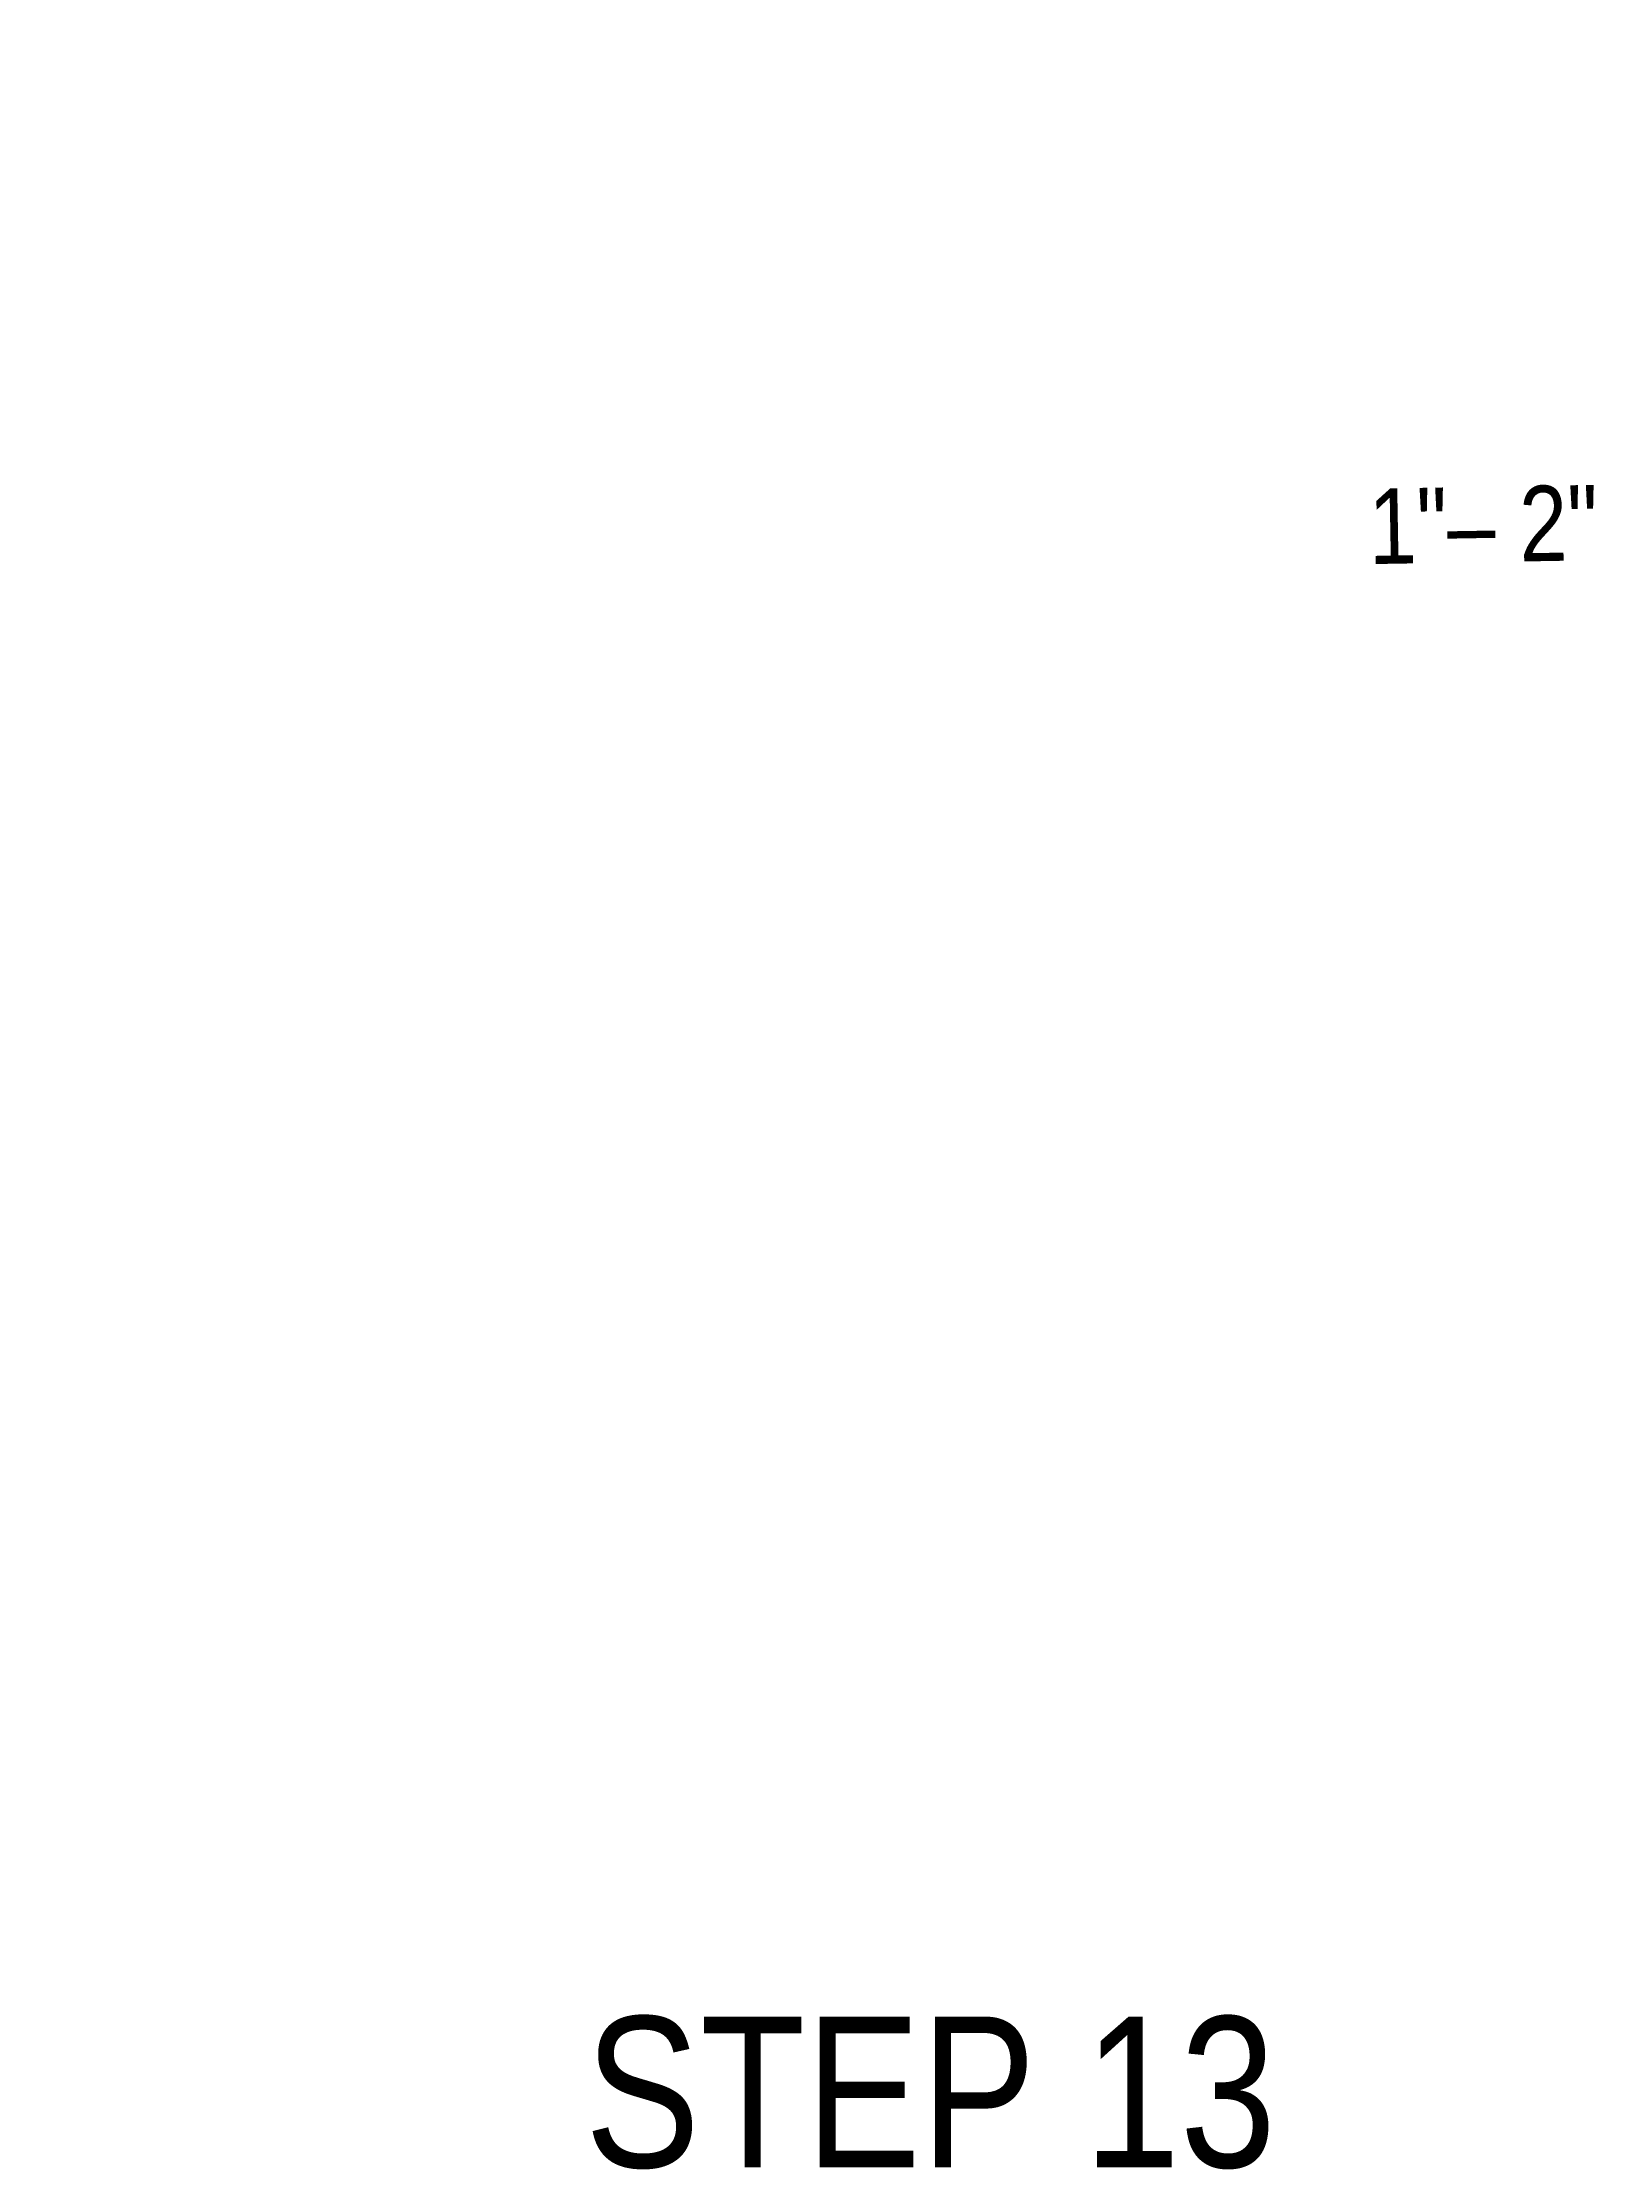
# Model space of a CAD drawing. Extents: x -1140 to 5605, y -816 to 1734.
# Drawn here: x 4044.5 to 4278.1, y 919.9 to 1237.4 of the extents above; entities that cross this region are included whole.
import ezdxf

# ---------------------------------------------------------------- set-up
doc = ezdxf.new("R2010")
doc.units = 0
doc.header["$MEASUREMENT"] = 0
for name, color, linetype, lineweight in [('.ATI-TEXT', 7, 'Continuous', 0), ('G-ANNO-TTLB', 7, 'Continuous', 0), ('TYVEK', 7, 'Continuous', 0)]:
    doc.layers.add(name, color=color, linetype=linetype, lineweight=lineweight)

# ---------------------------------------------------------------- blocks, each defined once
blk = doc.blocks.new('Block_173')
at = {"layer": 'TYVEK', "color": 1, "lineweight": 25, "true_color": 0xff0000}
for points in [[(4054.24, 975.68)], [(4098.01, 950.41)]]:
    blk.add_lwpolyline(points, dxfattribs=at)
blk = doc.blocks.new('Block_174')
at = {"layer": 'TYVEK', "color": 1, "lineweight": 25, "true_color": 0xff0000}
for points in [[(4098.01, 970.99)], [(4098.01, 950.41)]]:
    blk.add_lwpolyline(points, dxfattribs=at)

msp = doc.modelspace()

# ---------------------------------------------------------------- hatches: boundary and pattern name
at = {"layer": 'G-ANNO-TTLB', "true_color": 0xff00ff, "transparency": 33554687}
h = msp.add_hatch(color=6, dxfattribs=at)
edge = h.paths.add_edge_path()
edge.add_spline(control_points=[(5285.56, -733.23), (5285.56, -733.23), (2356.04, -733.23), (2356.04, -733.23), (2356.04, -733.23), (2356.04, 1723.77), (2356.04, 1723.77), (2356.04, 1723.77), (5285.56, 1723.77), (5285.56, 1723.77), (5285.56, 1723.77), (5285.56, -733.23), (5285.56, -733.23)], knot_values=[0, 0, 0, 0, 1, 1, 1, 2, 2, 2, 3, 3, 3, 4, 4, 4, 4], degree=3, periodic=0)
edge = h.paths.add_edge_path()
edge.add_spline(control_points=[(2365.04, 1714.77), (2365.04, 1714.77), (2365.04, -724.23), (2365.04, -724.23), (2365.04, -724.23), (5276.56, -724.23), (5276.56, -724.23), (5276.56, -724.23), (5276.56, 1714.77), (5276.56, 1714.77), (5276.56, 1714.77), (2365.04, 1714.77), (2365.04, 1714.77)], knot_values=[0, 0, 0, 0, 1, 1, 1, 2, 2, 2, 3, 3, 3, 4, 4, 4, 4], degree=3, periodic=0)
edge.add_line((2365.04, 1714.77), (2365.04, 1714.77))

# ---------------------------------------------------------------- linework, layer by layer
at = {"layer": 'G-ANNO-TTLB'}
for points in [[(5285.56, -733.23), (5285.56, -733.23), (2356.04, -733.23), (2356.04, -733.23), (2356.04, -733.23), (2356.04, 1723.77), (2356.04, 1723.77), (2356.04, 1723.77), (5285.56, 1723.77), (5285.56, 1723.77), (5285.56, 1723.77), (5285.56, -733.23), (5285.56, -733.23)], [(2365.04, 1714.77), (2365.04, 1714.77), (2365.04, -724.23), (2365.04, -724.23), (2365.04, -724.23), (5276.56, -724.23), (5276.56, -724.23), (5276.56, -724.23), (5276.56, 1714.77), (5276.56, 1714.77), (5276.56, 1714.77), (2365.04, 1714.77), (2365.04, 1714.77)]]:
    msp.add_open_spline(points, degree=3, knots=[0, 0, 0, 0, 1, 1, 1, 2, 2, 2, 3, 3, 3, 4, 4, 4, 4], dxfattribs=at)

# ---------------------------------------------------------------- block references
at = {"layer": 'TYVEK'}
for name in ['Block_173', 'Block_174']:
    msp.add_blockref(name, (0, 0), dxfattribs=at)

# ---------------------------------------------------------------- texts
at = {"layer": '.ATI-TEXT', "insert": (4125.36, 919.9), "char_height": 0.2, "attachment_point": 7}
msp.add_mtext('\\C18;\\c0;\\FArial Narrow|b0|i0|c1;\\H22.499999;\\W1.000000;STEP 13', dxfattribs=at)
at = {"layer": 'TYVEK', "insert": (4242.4, 1159.56), "char_height": 0.2, "attachment_point": 7, "rotation": 0.9999}
msp.add_mtext('\\C1;\\c255;\\FArial Narrow|b0|i0|c1;\\H11.253424;\\W1.000002;1"\\H11.250025;– 2\\H11.253424;"', dxfattribs=at)

doc.saveas('drawing.dxf')
